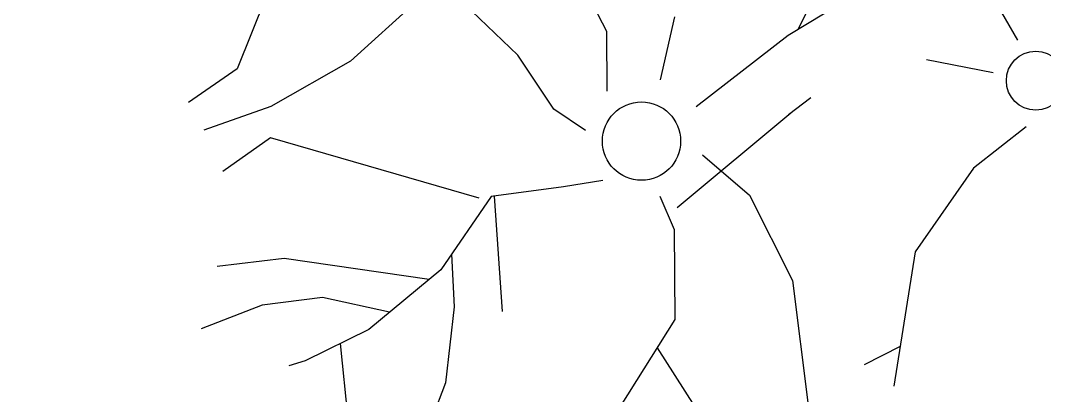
# Model space of a CAD drawing. Header units: inches. Extents: x 99023 to 109265, y 17199 to 18675.
# Drawn here: x 99635.06 to 99647.7, y 18117.88 to 18122.51 of the extents above; entities that cross this region are included whole.
import ezdxf

# ---------------------------------------------------------------- set-up
doc = ezdxf.new("R2010")
doc.units = ezdxf.units.IN
doc.layers.get('0').update_dxf_attribs({"color": 255})
doc.layers.add('HAT', color=8, linetype='Continuous')

# ---------------------------------------------------------------- blocks, each defined once
blk = doc.blocks.new('z_115')
at = {"color": 86, "linetype": 'Continuous'}
for p, q in [((-115.71, -28.75), (-71.76, 61.17)), ((-235, -30.43), (-267.65, 32.67)), ((-442.95, 2.11), (-465.08, -53.8)), ((20.79, -35.84), (0, 0)), ((-353.27, -11.53), (-394.55, -49)), ((-290.44, -45.16), (-319.09, -17.93)), ((-122.28, -32.67), (-99.18, -18.9)), ((-201.74, -60.62), (-192.81, -21.46)), ((-234.8, -67.71), (-235, -30.43)), ((-179.48, -77.17), (-122.28, -32.67)), ((-394.55, -49), (-444.13, -77.18)), ((-267.96, -78.79), (-290.44, -45.16)), ((5.51, -56.19), (-36.04, -48.04)), ((-465.08, -53.8), (-495.57, -74.62)), ((-108.11, -71.74), (-121.97, -82.31)), ((-444.13, -77.18), (-486.02, -91.92)), ((-248.34, -92.14), (-267.96, -78.79)), ((-119.26, -80.25), (-191.27, -140.28)), ((25.94, -89.84), (-6.77, -115.62)), ((-444.44, -96.72), (-474.01, -117.54)), ((-314.56, -134.25), (-444.44, -96.72)), ((-175.43, -107.12), (-146.3, -132.27)), ((-6.77, -115.62), (-43.12, -167.5)), ((-262.11, -127.15), (-307.07, -133.23)), ((-237.63, -123.19), (-262.11, -127.15)), ((-307.07, -133.23), (-338.49, -178.71)), ((-305.29, -132.99), (-300.3, -204.65)), ((-202.07, -132.9), (-193.11, -153.73)), ((-146.3, -132.27), (-119.5, -185.44)), ((-193.11, -153.73), (-192.81, -209.78)), ((-435.82, -171.67), (-477.71, -176.79)), ((-345.68, -184.69), (-435.82, -171.67)), ((-331.75, -168.96), (-330.17, -201.77)), ((-43.12, -167.5), (-56.36, -251.09)), ((-338.49, -178.71), (-383.15, -215.86)), ((-119.5, -185.44), (-109.65, -262.95)), ((-412.1, -196.01), (-449.68, -200.81)), ((-370.27, -205.15), (-412.1, -196.01)), ((-449.68, -200.81), (-487.56, -215.54)), ((-330.17, -201.77), (-335.41, -249.17)), ((-192.81, -209.78), (-226.69, -263.9)), ((-383.15, -215.86), (-422.88, -235.4)), ((-400.99, -224.64), (-395.47, -279.28)), ((-203.82, -227.37), (-162.31, -292.09)), ((-52.47, -226.51), (-74.84, -237.96)), ((-422.88, -235.4), (-433.05, -238.6)), ((-335.41, -249.17), (-349.27, -284.72))]:
    blk.add_line(p, q, dxfattribs=at)
at = {"color": 33, "linetype": 'Continuous'}
for centre, radius in [((31.95, -61.09), 18.32), ((-213.48, -98.69), 24.36)]:
    blk.add_circle(centre, radius, dxfattribs=at)

msp = doc.modelspace()

# ---------------------------------------------------------------- hatches: boundary and pattern name
at = {"layer": 'HAT', "linetype": 'ByBlock'}
h = msp.add_hatch(dxfattribs=at)
h.set_pattern_fill('ANSI37', color=256, scale=15)
h.set_pattern_definition([(45, (-251813.3967, -54534.0869), (-1.325825215, 1.325825215), []), (135, (-251813.3967, -54534.0869), (-1.325825215, -1.325825215), [])])
h.paths.add_polyline_path([(99572.56989581, 17979.43877382), (99587.56989581, 17979.43877382), (99587.56989581, 17988.43877382), (99572.56989581, 17988.43877382)])
edge = h.paths.add_edge_path()
edge.add_arc((99767.56989581, 18066.43877382), 6, 0, 360)
edge = h.paths.add_edge_path()
edge.add_arc((99611.56989581, 18066.43877382), 6, 0, 360)
edge = h.paths.add_edge_path()
edge.add_arc((99767.56989581, 18175.93877382), 6, 0, 360)
edge = h.paths.add_edge_path()
edge.add_arc((99611.56989581, 18175.93877382), 6, 0, 360)
edge = h.paths.add_edge_path()
edge.add_arc((100139.56989581, 17926.60544049), 6, 0, 360)
edge = h.paths.add_edge_path()
edge.add_arc((100139.56989581, 17769.43877382), 6, 0, 360)
edge = h.paths.add_edge_path()
edge.add_arc((99914.78482924, 17769.43877382), 6, 0, 360)
edge = h.paths.add_edge_path()
edge.add_arc((100057.06989581, 17851.93877382), 6, 0, 360)
edge = h.paths.add_edge_path()
edge.add_arc((99934.10840987, 17851.93877382), 6, 0, 360)
edge = h.paths.add_edge_path()
edge.add_arc((99835.06989581, 17851.93877382), 6, 0, 360)
h.paths.add_polyline_path([(100061.56989581, 17979.43877382), (100043.56989581, 17979.43877382), (100043.56989581, 17988.43877382), (100061.56989581, 17988.43877382)])
h.paths.add_polyline_path([(99920.60840987, 17979.43877382), (99938.60840987, 17979.43877382), (99938.60840987, 17988.43877382), (99920.60840987, 17988.43877382)])
h.paths.add_polyline_path([(99755.56989581, 17979.43877382), (99770.56989581, 17979.43877382), (99770.56989581, 17988.43877382), (99755.56989581, 17988.43877382)])
h.paths.add_polyline_path([(99572.56989581, 17847.43877382), (99587.56989581, 17847.43877382), (99587.56989581, 17856.43877382), (99572.56989581, 17856.43877382)])
h.paths.add_polyline_path([(99755.56989581, 17862.43877382), (99755.56989581, 17847.43877382), (99764.56989581, 17847.43877382), (99764.56989581, 17862.43877382)])
h.paths.add_polyline_path([(100052.56989581, 18261.43877382), (100052.56989581, 18243.43877382), (100061.56989581, 18243.43877382), (100061.56989581, 18261.43877382)])
h.paths.add_polyline_path([(99929.60840987, 18261.43877382), (99929.60840987, 18243.43877382), (99938.60840987, 18243.43877382), (99938.60840987, 18261.43877382)])
h.paths.add_polyline_path([(99755.56989581, 18258.43877382), (99755.56989581, 18243.43877382), (99764.56989581, 18243.43877382), (99764.56989581, 18258.43877382)])
h.paths.add_polyline_path([(99671.56989581, 18258.43877382), (99671.56989581, 18243.43877382), (99680.56989581, 18243.43877382), (99680.56989581, 18258.43877382)])
h.paths.add_polyline_path([(99488.56989581, 18258.43877382), (99488.56989581, 18243.43877382), (99497.56989581, 18243.43877382), (99497.56989581, 18258.43877382)])
h.paths.add_polyline_path([(99374.56989581, 18171.43877382), (99392.56989581, 18171.43877382), (99392.56989581, 18180.43877382), (99374.56989581, 18180.43877382)])
h.paths.add_polyline_path([(99383.56989581, 18006.43877382), (99383.56989581, 17991.43877382), (99392.56989581, 17991.43877382), (99392.56989581, 18006.43877382)])
h.paths.add_polyline_path([(99383.56989581, 17862.43877382), (99383.56989581, 17847.43877382), (99392.56989581, 17847.43877382), (99392.56989581, 17862.43877382)])
h.paths.add_polyline_path([(99197.56989581, 17862.43877382), (99197.56989581, 17847.43877382), (99206.56989581, 17847.43877382), (99206.56989581, 17862.43877382)])
h.paths.add_polyline_path([(99197.56989581, 18006.43877382), (99197.56989581, 17991.43877382), (99206.56989581, 17991.43877382), (99206.56989581, 18006.43877382)])
h.paths.add_polyline_path([(99197.56989581, 18189.43877382), (99197.56989581, 18171.43877382), (99206.56989581, 18171.43877382), (99206.56989581, 18189.43877382)])
h.paths.add_polyline_path([(99197.56989581, 18414.43877382), (99197.56989581, 18399.43877382), (99206.56989581, 18399.43877382), (99206.56989581, 18414.43877382)])
h.paths.add_polyline_path([(99488.56989581, 18405.43877382), (99503.56989581, 18405.43877382), (99503.56989581, 18414.43877382), (99488.56989581, 18414.43877382)])
h.paths.add_polyline_path([(99377.56989581, 18405.43877382), (99392.56989581, 18405.43877382), (99392.56989581, 18414.43877382), (99377.56989581, 18414.43877382)])
h.paths.add_polyline_path([(99665.56989581, 18405.43877382), (99680.56989581, 18405.43877382), (99680.56989581, 18414.43877382), (99665.56989581, 18414.43877382)])
h.paths.add_polyline_path([(99755.56989581, 18405.43877382), (99770.56989581, 18405.43877382), (99770.56989581, 18414.43877382), (99755.56989581, 18414.43877382)])
h.paths.add_polyline_path([(100046.56989581, 18405.43877382), (100061.56989581, 18405.43877382), (100061.56989581, 18414.43877382), (100046.56989581, 18414.43877382)])
h.paths.add_polyline_path([(99923.60840987, 18405.43877382), (99938.60840987, 18405.43877382), (99938.60840987, 18414.43877382), (99923.60840987, 18414.43877382)])

# ---------------------------------------------------------------- block references
at = {"xscale": 0.01982994797082152, "yscale": 0.01982994797082152, "zscale": 0.01982994797082152}
msp.add_blockref('z_115', (99646.95711259, 18122.97788873), dxfattribs=at)

doc.saveas('drawing.dxf')
